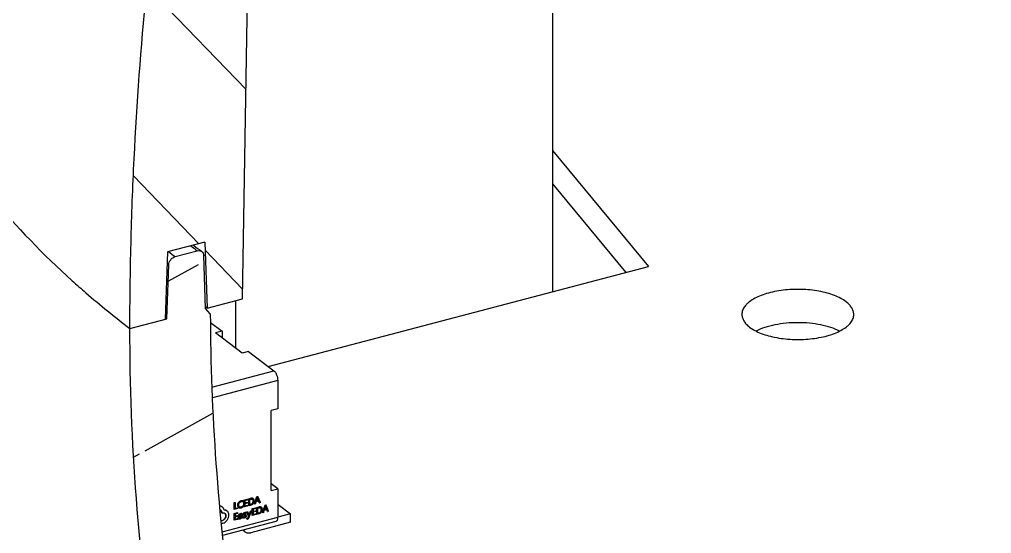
# Model space of a CAD drawing. Header units: millimetres. Extents: x 3 to 384, y 29 to 155.
# Drawn here: x 283.39 to 309.46, y 73.38 to 87.16 of the extents above; entities that cross this region are included whole.
import ezdxf

# ---------------------------------------------------------------- set-up
doc = ezdxf.new("R2010")
doc.units = ezdxf.units.MM

msp = doc.modelspace()

# ---------------------------------------------------------------- hatches: boundary and pattern name
at = {"linetype": 'Continuous'}
h = msp.add_hatch(dxfattribs=at)
h.set_pattern_fill('ANSI31', color=2, scale=25.4, angle=269, style=0, pattern_type=2)
h.set_pattern_definition([(314, (327.31, 89.656), (2.72129, 2.62792), [])])
edge = h.paths.add_edge_path()
edge.add_spline(control_points=[(286.351, 78.875), (286.356, 98.092), (295.65, 125.294), (309.213, 140.921), (314.196, 144.898)], knot_values=[0, 0, 0, 0, 0.649834, 1, 1, 1, 1], degree=3, periodic=0)
edge.add_line((314.196, 144.898), (314.195, 142.36))
edge.add_arc((344.217, 106.93), 46.438, 130.2763, 131.7229)
edge.add_line((313.311, 141.59), (313.31, 140.042))
edge.add_line((313.31, 140.042), (312.017, 139.702))
edge.add_line((312.017, 140.394), (312.017, 139.702))
edge.add_spline(control_points=[(312.017, 140.394), (308.489, 137.013), (300.991, 127.655), (293.184, 110.552), (290.273, 97.826), (289.605, 93.523)], knot_values=[0, 0, 0, 0, 0.358744, 0.790314, 1, 1, 1, 1], degree=3, periodic=0)
edge.add_line((289.369, 79.67), (289.605, 93.523))
edge.add_line((288.421, 79.42), (289.369, 79.67))
edge.add_line((288.361, 81.192), (288.421, 79.42))
edge.add_line((288.361, 81.192), (287.36, 80.928))
edge.add_line((287.36, 80.928), (287.3, 79.125))
edge.add_line((286.351, 78.875), (287.3, 79.125))
edge = h.paths.add_edge_path()
edge.add_arc((340.919, 111.568), 42.718, 124.5927, 126.1027)
edge.add_line((316.667, 146.734), (316.666, 144.304))
edge.add_arc((340.953, 110.962), 41.25, 126.0696, 127.6638)
edge.add_line((315.748, 146.083), (315.748, 143.616))
edge = h.paths.add_edge_path()
edge.add_arc((338.713, 114.924), 38.701, 120.3859, 121.9749)
edge.add_line((319.137, 148.309), (319.136, 145.963))
edge.add_arc((338.398, 114.647), 36.765, 121.5941, 123.2898)
edge.add_line((318.219, 147.753), (318.218, 145.379))
edge = h.paths.add_edge_path()
edge.add_arc((337.006, 117.996), 35.186, 115.9533, 117.6283)
edge.add_line((321.607, 149.634), (321.607, 147.346))
edge.add_arc((336.508, 117.895), 33.007, 116.838, 118.6389)
edge.add_line((320.689, 149.17), (320.689, 146.863))
edge = h.paths.add_edge_path()
edge.add_arc((335.748, 120.75), 32.158, 111.2787, 113.0452)
edge.add_line((324.078, 150.715), (324.077, 148.464))
edge.add_arc((335.187, 120.683), 29.92, 111.797, 113.7037)
edge.add_line((323.16, 150.341), (323.159, 148.079))
edge = h.paths.add_edge_path()
edge.add_arc((334.883, 123.151), 29.605, 106.3516, 108.2127)
edge.add_line((326.548, 151.558), (326.548, 149.323))
edge.add_arc((334.336, 122.991), 27.46, 106.4772, 108.4859)
edge.add_line((325.63, 151.273), (325.629, 149.034))
edge = h.paths.add_edge_path()
edge.add_arc((334.365, 125.103), 27.585, 101.1751, 103.1259)
edge.add_line((329.018, 152.165), (329.018, 149.926))
edge.add_arc((333.822, 124.941), 25.443, 100.8844, 102.9978)
edge.add_line((328.1, 151.967), (328.1, 149.732))
edge = h.paths.add_edge_path()
edge.add_arc((334.114, 126.581), 26.085, 95.7765, 97.8075)
edge.add_line((331.489, 152.534), (331.488, 150.272))
edge.add_arc((333.57, 126.496), 23.866, 95.0033, 97.2202)
edge.add_line((330.57, 152.424), (330.57, 150.173))
edge = h.paths.add_edge_path()
edge.add_arc((334.037, 127.625), 25.038, 90.179, 92.2805)
edge.add_line((333.959, 152.663), (333.958, 150.356))
edge.add_arc((333.511, 127.483), 22.878, 88.8805, 91.18)
edge.add_line((333.041, 152.643), (333.04, 150.356))
edge = h.paths.add_edge_path()
edge.add_arc((334.05, 128.212), 24.451, 84.4165, 86.5746)
edge.add_line((336.429, 152.547), (336.428, 150.172))
edge.add_arc((333.527, 127.875), 22.485, 82.5867, 84.9401)
edge.add_line((335.511, 152.619), (335.51, 150.272))
edge = h.paths.add_edge_path()
edge.add_arc((334.06, 128.321), 24.341, 78.5336, 80.7307)
edge.add_line((338.899, 152.176), (338.898, 149.709))
edge.add_arc((333.484, 127.651), 22.713, 76.2097, 78.5829)
edge.add_line((337.981, 152.344), (337.98, 149.915))
edge = h.paths.add_edge_path()
edge.add_spline(control_points=[(340.451, 151.808), (345.433, 150.455), (358.99, 141.966), (368.273, 119.653), (368.268, 100.437)], knot_values=[0, 0, 0, 0, 0.350166, 1, 1, 1, 1], degree=3, periodic=0)
edge.add_line((367.32, 100.187), (368.268, 100.437))
edge.add_line((367.26, 101.959), (367.32, 100.187))
edge.add_line((367.26, 101.959), (366.26, 101.696))
edge.add_line((366.26, 101.696), (366.199, 99.892))
edge.add_line((365.25, 99.643), (366.199, 99.892))
edge.add_line((365.25, 99.643), (365.021, 113.374))
edge.add_spline(control_points=[(365.021, 113.374), (364.355, 117.325), (361.449, 128.521), (353.65, 141.516), (346.155, 146.927), (342.628, 148.451)], knot_values=[0, 0, 0, 0, 0.209686, 0.641256, 1, 1, 1, 1], degree=3, periodic=0)
edge.add_line((342.628, 148.451), (342.628, 147.759))
edge.add_line((342.628, 147.759), (341.334, 147.419))
edge.add_line((341.335, 148.967), (341.334, 147.419))
edge.add_arc((333.247, 126.828), 23.57, 69.9304, 72.204)
edge.add_line((340.451, 151.808), (340.45, 149.27))
h = msp.add_hatch(dxfattribs=at)
h.set_pattern_fill('ANSI31', color=2, scale=25.4, angle=344, style=0, pattern_type=2)
h.set_pattern_definition([(29, (327.31, 89.6562), (-1.78415, 3.2187), [])])
edge = h.paths.add_edge_path()
edge.add_spline(control_points=[(295.765, 48.087), (293.728, 50.675), (292.068, 53.563), (290.743, 56.607)], knot_values=[0, 0, 0, 0, 1, 1, 1, 1], degree=3, periodic=0)
edge.add_ellipse((291.142, 56.88), major_axis=(0.304, 0.397), ratio=0.770654, start_angle=495.7317, end_angle=516.7885, ccw=False)
edge.add_line((290.711, 56.759), (290.582, 64.465))
edge.add_line((290.582, 64.465), (291.876, 64.805))
edge.add_line((291.945, 60.685), (291.876, 64.805))
edge.add_line((291.945, 60.685), (297.125, 62.049))
edge.add_ellipse((297.125, 60.261), major_axis=(1.214, 1.589), ratio=0.770654, start_angle=314.7317, end_angle=404.7317, ccw=False)
edge.add_line((298.847, 48.604), (298.849, 60.715))
edge.add_ellipse((304.339, 56.351), major_axis=(5.767, 7.55), ratio=0.770654, start_angle=-177.355, end_angle=-135.2683)
edge.add_line((304.337, 47.86), (308.547, 48.968))
edge.add_line((308.547, 48.968), (308.548, 54.51))
edge.add_line((308.548, 54.51), (309.842, 54.85))
edge.add_line((309.841, 50.649), (309.842, 54.85))
edge.add_line((309.841, 50.649), (309.877, 50.659))
edge.add_line((309.877, 49.318), (309.877, 50.659))
edge.add_line((309.877, 49.318), (317.843, 51.415))
edge.add_line((317.843, 51.415), (317.843, 52.756))
edge.add_line((317.843, 52.756), (323.319, 54.197))
edge.add_line((323.319, 52.856), (323.319, 54.197))
edge.add_line((323.319, 52.856), (331.284, 54.953))
edge.add_line((331.284, 54.953), (331.285, 56.294))
edge.add_line((331.285, 56.294), (336.761, 57.735))
edge.add_line((336.761, 56.394), (336.761, 57.735))
edge.add_line((336.761, 56.394), (350.267, 59.949))
edge.add_ellipse((350.268, 68.44), major_axis=(5.767, 7.55), ratio=0.770654, start_angle=224.7317, end_angle=266.8183, ccw=False)
edge.add_line((355.758, 63.584), (355.76, 75.695))
edge.add_ellipse((357.485, 76.149), major_axis=(1.214, 1.589), ratio=0.770654, start_angle=44.7317, end_angle=134.7317)
edge.add_line((357.485, 77.937), (362.923, 79.368))
edge.add_spline(control_points=[(362.923, 79.368), (363.053, 79.796), (363.982, 82.949), (364.676, 86.06), (365.119, 88.66)], knot_values=[0, 0, 0, 0, 0.135519, 1, 1, 1, 1], degree=3, periodic=0)
edge.add_line((360.074, 87.332), (365.119, 88.66))
edge.add_line((360.074, 87.332), (360.074, 88.226))
edge.add_line((360.074, 88.226), (365.248, 89.588))
edge.add_line((365.248, 89.588), (365.248, 90.034))
edge.add_line((365.344, 90.06), (365.248, 90.034))
edge.add_arc((293.915, 100.828), 72.235, 351.42681, 353.46457)
edge.add_line((367.854, 93.178), (365.681, 92.606))
edge.add_spline(control_points=[(367.854, 93.178), (366.884, 84.395), (364.139, 74.205), (358.839, 64.689)], knot_values=[0, 0, 0, 0, 1, 1, 1, 1], degree=3, periodic=0)
edge.add_ellipse((350.268, 68.44), major_axis=(7.284, 9.536), ratio=0.770654, start_angle=224.7317, end_angle=280.6676, ccw=False)
edge.add_line((349.721, 57.571), (350.266, 57.715))
edge.add_line((349.721, 58.286), (349.721, 57.571))
edge.add_line((349.721, 58.286), (345.409, 57.152))
edge.add_line((345.409, 57.152), (345.409, 56.437))
edge.add_line((309.193, 46.904), (345.409, 56.437))
edge.add_line((309.193, 47.619), (309.193, 46.904))
edge.add_line((309.193, 47.619), (304.882, 46.484))
edge.add_line((304.882, 46.484), (304.882, 45.769))
edge.add_line((304.336, 45.626), (304.882, 45.769))
edge.add_ellipse((304.339, 56.351), major_axis=(7.284, 9.536), ratio=0.770654, start_angle=168.7958, end_angle=224.7317)
edge = h.paths.add_edge_path()
edge.add_arc((347.248, 78.899), 60.897, 180.02189, 188.77296)
edge.add_line((286.351, 78.875), (287.343, 79.136))
edge.add_line((287.343, 79.136), (287.392, 80.585))
edge.add_ellipse((287.564, 80.624), major_axis=(0.121, 0.159), ratio=0.770654, start_angle=404.7317, end_angle=492.7317, ccw=False)
edge.add_line((287.564, 80.803), (288.157, 80.959))
edge.add_ellipse((288.157, 80.781), major_axis=(0.121, 0.159), ratio=0.770654, start_angle=316.7317, end_angle=404.7317, ccw=False)
edge.add_line((288.378, 79.409), (288.33, 80.832))
edge.add_line((288.507, 79.27), (288.378, 79.409))
edge.add_arc((347.248, 79.484), 58.741, 180.20861, 188.19581)
edge.add_line((290.897, 71.581), (289.107, 71.11))
edge.add_line((290.897, 71.581), (291.786, 70.219))
edge.add_line((291.824, 67.92), (291.786, 70.219))
edge.add_line((290.531, 67.579), (291.824, 67.92))
edge.add_line((290.531, 67.579), (290.503, 69.259))
edge.add_ellipse((289.64, 69.016), major_axis=(0.607, 0.795), ratio=0.770654, start_angle=-44.2683, end_angle=44.7317)
edge.add_line((289.641, 69.91), (287.49, 69.344))
edge.add_ellipse((287.49, 69.791), major_axis=(0.304, 0.397), ratio=0.770654, start_angle=143.4955, end_angle=224.7317)
edge = h.paths.add_edge_path()
edge.add_line((367.277, 100.176), (368.268, 100.437))
edge.add_arc((303.395, 100.539), 64.874, 355.11346, 359.91019)
edge.add_line((368.033, 95.013), (365.867, 94.443))
edge.add_arc((300.303, 100.201), 65.816, 354.98034, 357.16457)
edge.add_line((366.039, 96.946), (365.25, 96.738))
edge.add_line((365.25, 96.738), (365.25, 97.185))
edge.add_line((360.076, 95.823), (365.25, 97.185))
edge.add_line((360.076, 95.823), (360.076, 96.717))
edge.add_line((360.076, 96.717), (366.091, 98.3))
edge.add_arc((307.832, 99.897), 58.281, 358.42933, 359.80304)
edge.add_line((366.112, 99.697), (366.242, 99.904))
edge.add_line((366.242, 99.904), (366.291, 101.353))
edge.add_ellipse((366.463, 101.392), major_axis=(0.121, 0.159), ratio=0.770654, start_angle=44.7317, end_angle=132.7317)
edge.add_line((366.463, 101.571), (367.056, 101.727))
edge.add_ellipse((367.056, 101.548), major_axis=(0.121, 0.159), ratio=0.770654, start_angle=-43.2683, end_angle=44.7317)
edge.add_line((367.277, 100.176), (367.229, 101.6))
h = msp.add_hatch(dxfattribs=at)
h.set_pattern_fill('ANSI31', color=2, scale=25.4, angle=374, style=0, pattern_type=2)
h.set_pattern_definition([(59, (327.3098, 89.6562), (-1.78077, 1.06999), [])])
edge = h.paths.add_edge_path()
edge.add_ellipse((296.066, 66.284), major_axis=(0.0182, 0.0238), ratio=0.770654, start_angle=-45.2683, end_angle=44.7317)
edge.add_line((296.092, 66.29), (296.092, 66.076))
edge.add_ellipse((296.066, 66.069), major_axis=(0.0182, 0.0238), ratio=0.770654, start_angle=224.7317, end_angle=314.7317, ccw=False)
edge.add_line((296.066, 66.042), (292.76, 65.172))
edge.add_line((292.76, 65.171), (292.74, 65.166))
edge.add_line((292.74, 65.167), (292.681, 65.151))
edge.add_line((292.681, 65.15), (292.661, 65.145))
edge.add_line((292.661, 65.146), (292.605, 65.131))
edge.add_line((292.605, 65.13), (292.585, 65.125))
edge.add_line((292.585, 65.126), (292.482, 65.099))
edge.add_line((292.482, 65.098), (292.462, 65.093))
edge.add_line((292.462, 65.094), (291.461, 64.83))
edge.add_ellipse((291.461, 64.857), major_axis=(0.0182, 0.0238), ratio=0.770654, start_angle=494.7317, end_angle=584.7317, ccw=False)
edge.add_line((291.435, 64.85), (291.435, 65.065))
edge.add_ellipse((291.461, 65.072), major_axis=(0.0182, 0.0238), ratio=0.770654, start_angle=404.7317, end_angle=494.7317, ccw=False)
edge.add_line((294.41, 65.875), (291.461, 65.098))
edge.add_ellipse((294.41, 65.919), major_axis=(0.0304, 0.0397), ratio=0.770654, start_angle=134.7317, end_angle=224.7317)
edge.add_line((294.367, 66.757), (294.367, 65.908))
edge.add_line((294.367, 66.757), (291.91, 66.11))
edge.add_ellipse((291.91, 66.334), major_axis=(0.152, 0.199), ratio=0.770654, start_angle=494.7317, end_angle=584.7317, ccw=False)
edge.add_line((291.694, 66.277), (291.694, 66.366))
edge.add_ellipse((291.91, 66.423), major_axis=(0.152, 0.199), ratio=0.770654, start_angle=44.7317, end_angle=134.7317)
edge.add_line((294.367, 67.293), (291.91, 66.646))
edge.add_line((294.368, 68.142), (294.367, 67.293))
edge.add_ellipse((294.411, 68.154), major_axis=(0.0304, 0.0397), ratio=0.770654, start_angle=404.7317, end_angle=494.7317, ccw=False)
edge.add_line((294.411, 68.198), (291.462, 67.422))
edge.add_ellipse((291.462, 67.449), major_axis=(0.0182, 0.0238), ratio=0.770654, start_angle=134.7317, end_angle=224.7317)
edge.add_line((291.436, 67.442), (291.436, 67.657))
edge.add_ellipse((291.462, 67.663), major_axis=(0.0182, 0.0238), ratio=0.770654, start_angle=44.7317, end_angle=134.7317)
edge.add_line((296.239, 68.948), (291.462, 67.69))
edge.add_ellipse((296.239, 68.921), major_axis=(0.0182, 0.0238), ratio=0.770654, start_angle=314.7317, end_angle=404.7317, ccw=False)
edge.add_line((296.265, 68.928), (296.265, 68.713))
edge.add_ellipse((296.239, 68.706), major_axis=(0.0182, 0.0238), ratio=0.770654, start_angle=-135.2683, end_angle=-45.2683)
edge.add_line((296.273, 68.689), (296.239, 68.68))
edge.add_line((296.273, 68.689), (296.273, 68.796))
edge.add_line((296.739, 68.918), (296.273, 68.796))
edge.add_ellipse((296.739, 68.874), major_axis=(0.0304, 0.0397), ratio=0.770654, start_angle=-45.2683, end_angle=44.7317)
edge.add_line((296.782, 68.885), (296.782, 67.124))
edge.add_line((296.782, 67.124), (296.264, 66.988))
edge.add_line((296.264, 66.988), (296.264, 66.363))
edge.add_line((296.264, 66.363), (296.066, 66.31))
edge = h.paths.add_edge_path()
edge.add_line((291.953, 67.838), (360.074, 85.768))
edge.add_line((291.953, 68.731), (291.953, 67.838))
edge.add_line((291.953, 68.731), (360.074, 86.662))
edge.add_line((360.074, 86.662), (360.074, 85.768))
h = msp.add_hatch(dxfattribs=at)
h.set_pattern_fill('ANSI31', color=2, scale=25.4, angle=359, style=0, pattern_type=2)
h.set_pattern_definition([(44, (327.3098, 89.6562), (-1.68368, 1.7435), [])])
edge = h.paths.add_edge_path()
edge.add_line((355.762, 83.516), (355.758, 66.981))
edge.add_line((355.758, 66.981), (298.847, 52.001))
edge.add_line((298.851, 68.536), (298.847, 52.001))
edge.add_line((355.762, 83.516), (298.851, 68.536))

# ---------------------------------------------------------------- linework, layer by layer
at = {"color": 7, "linetype": 'Continuous'}
for p, q in [((297.686, 95.399), (297.683, 79.862)), ((289.369, 79.67), (289.605, 93.523)), ((288.361, 81.192), (287.36, 80.928)), ((288.361, 81.192), (288.421, 79.42)), ((287.36, 80.928), (287.3, 79.125)), ((287.564, 80.803), (288.157, 80.959)), ((288.378, 79.409), (288.33, 80.832)), ((287.343, 79.136), (287.392, 80.585)), ((287.348, 80.619), (287.392, 80.585)), ((287.35, 80.62), (287.392, 80.585)), ((288.421, 79.42), (289.369, 79.67)), ((289.183, 79.621), (289.183, 78.349)), ((288.421, 79.42), (288.376, 79.454)), ((288.421, 79.42), (288.376, 79.454)), ((288.507, 79.27), (288.378, 79.409)), ((286.351, 78.875), (287.343, 79.136)), ((287.299, 79.17), (287.343, 79.136)), ((287.301, 79.171), (287.343, 79.136)), ((288.512, 79.038), (288.821, 78.802)), ((288.821, 78.802), (288.649, 78.757)), ((289.358, 78.215), (288.649, 78.757)), ((288.821, 78.802), (288.821, 78.625)), ((289.53, 78.261), (289.358, 78.215)), ((289.53, 78.261), (290.214, 77.739)), ((288.55, 77.301), (290.214, 77.739)), ((290.315, 77.482), (288.562, 77.021)), ((290.315, 77.482), (290.315, 76.723)), ((290.315, 76.723), (290.142, 76.677)), ((290.142, 74.532), (290.142, 76.677)), ((290.314, 74.578), (290.142, 74.709)), ((290.142, 74.532), (290.314, 74.578)), ((290.314, 74.578), (290.314, 73.818)), ((289.537, 74.31), (289.587, 74.324)), ((289.537, 74.31), (289.542, 74.307)), ((289.537, 74.129), (289.537, 74.31)), ((289.542, 74.307), (289.592, 74.32)), ((289.587, 74.324), (289.592, 74.32)), ((289.656, 74.314), (289.658, 74.313)), ((289.662, 74.311), (289.658, 74.313)), ((289.689, 74.169), (289.756, 74.368)), ((289.761, 74.364), (289.694, 74.165)), ((289.743, 74.248), (289.77, 74.331)), ((289.756, 74.368), (289.78, 74.375)), ((289.756, 74.368), (289.761, 74.364)), ((289.761, 74.364), (289.785, 74.371)), ((289.77, 74.331), (289.773, 74.345)), ((289.771, 74.336), (289.776, 74.332)), ((289.797, 74.268), (289.771, 74.336)), ((289.773, 74.345), (289.776, 74.332)), ((289.776, 74.332), (289.802, 74.264)), ((289.78, 74.375), (289.785, 74.371)), ((289.852, 74.207), (289.785, 74.371)), ((288.822, 74.091), (288.814, 74.097)), ((289.143, 74.207), (289.166, 74.213)), ((289.143, 74.207), (289.148, 74.203)), ((289.143, 74.025), (289.143, 74.207)), ((289.148, 74.203), (289.171, 74.209)), ((289.148, 74.021), (289.148, 74.203)), ((289.166, 74.213), (289.171, 74.209)), ((289.171, 74.209), (289.171, 74.048)), ((289.171, 74.053), (289.236, 74.07)), ((289.171, 74.048), (289.241, 74.066)), ((289.236, 74.07), (289.241, 74.066)), ((289.241, 74.066), (289.241, 74.046)), ((289.243, 74.139), (289.248, 74.135)), ((289.268, 74.216), (289.273, 74.212)), ((289.27, 74.075), (289.272, 74.074)), ((289.29, 74.094), (289.289, 74.095)), ((289.296, 74.092), (289.329, 74.092)), ((289.329, 74.092), (289.334, 74.088)), ((289.333, 74.26), (289.374, 74.263)), ((289.333, 74.26), (289.338, 74.256)), ((289.379, 74.259), (289.338, 74.256)), ((289.379, 74.259), (289.374, 74.263)), ((289.379, 74.112), (289.374, 74.116)), ((289.379, 74.259), (289.379, 74.235)), ((289.379, 74.112), (289.379, 74.09)), ((289.409, 74.277), (289.5, 74.301)), ((289.409, 74.277), (289.414, 74.273)), ((289.409, 74.095), (289.409, 74.277)), ((289.409, 74.095), (289.414, 74.091)), ((289.414, 74.273), (289.505, 74.297)), ((289.414, 74.091), (289.414, 74.273)), ((289.509, 74.116), (289.414, 74.091)), ((289.505, 74.276), (289.437, 74.258)), ((289.437, 74.258), (289.437, 74.2)), ((289.437, 74.205), (289.495, 74.22)), ((289.437, 74.2), (289.5, 74.216)), ((289.5, 74.196), (289.437, 74.179)), ((289.437, 74.179), (289.437, 74.118)), ((289.437, 74.123), (289.504, 74.141)), ((289.437, 74.118), (289.509, 74.137)), ((289.495, 74.22), (289.5, 74.216)), ((289.5, 74.301), (289.505, 74.297)), ((289.5, 74.216), (289.5, 74.196)), ((289.504, 74.141), (289.509, 74.137)), ((289.505, 74.297), (289.505, 74.276)), ((289.509, 74.137), (289.509, 74.116)), ((289.537, 74.129), (289.542, 74.125)), ((289.542, 74.125), (289.542, 74.307)), ((289.59, 74.138), (289.542, 74.125)), ((289.564, 74.292), (289.591, 74.299)), ((289.564, 74.152), (289.564, 74.292)), ((289.585, 74.162), (289.564, 74.157)), ((289.59, 74.158), (289.564, 74.152)), ((289.585, 74.162), (289.59, 74.158)), ((289.629, 74.046), (289.719, 74.07)), ((289.634, 74.043), (289.724, 74.066)), ((289.637, 74.195), (289.642, 74.191)), ((289.641, 74.295), (289.644, 74.293)), ((289.656, 74.253), (289.661, 74.249)), ((289.689, 74.169), (289.694, 74.165)), ((289.719, 74.172), (289.694, 74.165)), ((289.719, 74.172), (289.736, 74.226)), ((289.719, 74.07), (289.724, 74.066)), ((289.724, 74.066), (289.724, 74.045)), ((289.809, 74.245), (289.736, 74.226)), ((289.802, 74.264), (289.743, 74.248)), ((289.797, 74.268), (289.745, 74.254)), ((289.756, 74.08), (289.806, 74.093)), ((289.756, 74.08), (289.761, 74.076)), ((289.756, 73.898), (289.756, 74.08)), ((289.761, 74.076), (289.811, 74.089)), ((289.761, 73.894), (289.761, 74.076)), ((289.784, 74.061), (289.81, 74.068)), ((289.784, 73.921), (289.784, 74.061)), ((289.797, 74.268), (289.802, 74.264)), ((289.822, 74.204), (289.806, 74.244)), ((289.806, 74.093), (289.811, 74.089)), ((289.809, 74.245), (289.827, 74.2)), ((289.822, 74.204), (289.827, 74.2)), ((289.852, 74.207), (289.827, 74.2)), ((289.861, 74.064), (289.864, 74.062)), ((289.876, 74.084), (289.878, 74.083)), ((289.881, 74.08), (289.878, 74.083)), ((289.909, 73.938), (289.976, 74.138)), ((289.981, 74.134), (289.914, 73.934)), ((289.963, 74.018), (289.989, 74.1)), ((289.976, 74.138), (290, 74.144)), ((289.976, 74.138), (289.981, 74.134)), ((289.981, 74.134), (290.005, 74.14)), ((289.989, 74.1), (289.992, 74.114)), ((289.99, 74.106), (289.995, 74.102)), ((290.017, 74.037), (289.99, 74.106)), ((289.992, 74.115), (289.995, 74.102)), ((289.995, 74.102), (290.022, 74.033)), ((290, 74.144), (290.005, 74.14)), ((290.072, 73.976), (290.005, 74.14)), ((290.33, 74.158), (290.314, 74.154)), ((290.33, 74.158), (290.659, 73.906)), ((288.815, 73.93), (288.82, 73.926)), ((288.83, 73.929), (288.82, 73.926)), ((288.824, 73.426), (290.314, 73.818)), ((288.922, 73.858), (288.927, 73.854)), ((289.143, 74.025), (289.148, 74.021)), ((289.143, 73.919), (289.233, 73.942)), ((289.143, 73.919), (289.148, 73.915)), ((289.143, 73.737), (289.143, 73.919)), ((289.241, 74.046), (289.148, 74.021)), ((289.148, 73.915), (289.238, 73.938)), ((289.148, 73.733), (289.148, 73.915)), ((289.238, 73.918), (289.171, 73.9)), ((289.171, 73.9), (289.171, 73.842)), ((289.171, 73.847), (289.228, 73.862)), ((289.171, 73.842), (289.234, 73.858)), ((289.234, 73.837), (289.171, 73.821)), ((289.171, 73.821), (289.171, 73.76)), ((289.228, 73.862), (289.234, 73.858)), ((289.233, 73.942), (289.238, 73.938)), ((289.234, 73.858), (289.234, 73.837)), ((289.238, 73.938), (289.238, 73.918)), ((289.258, 73.802), (289.263, 73.798)), ((289.263, 73.783), (289.258, 73.802)), ((289.271, 73.891), (289.276, 73.887)), ((289.271, 73.869), (289.271, 73.891)), ((289.276, 73.865), (289.271, 73.869)), ((289.276, 73.865), (289.276, 73.887)), ((289.286, 73.806), (289.292, 73.824)), ((289.291, 73.793), (289.286, 73.806)), ((289.289, 73.795), (289.3, 73.794)), ((289.292, 73.792), (289.291, 73.793)), ((289.291, 73.793), (289.292, 73.792)), ((289.292, 73.824), (289.313, 73.837)), ((289.309, 73.791), (289.292, 73.792)), ((289.3, 73.855), (289.337, 73.87)), ((289.305, 73.851), (289.3, 73.855)), ((289.3, 73.794), (289.304, 73.795)), ((289.304, 73.795), (289.309, 73.791)), ((289.342, 73.866), (289.305, 73.851)), ((289.313, 73.837), (289.342, 73.849)), ((289.314, 73.915), (289.319, 73.911)), ((289.317, 73.892), (289.335, 73.89)), ((289.328, 73.812), (289.333, 73.808)), ((289.329, 73.813), (289.336, 73.83)), ((289.337, 73.87), (289.332, 73.891)), ((289.342, 73.837), (289.333, 73.808)), ((289.336, 73.83), (289.337, 73.841)), ((289.337, 73.87), (289.342, 73.866)), ((289.337, 73.847), (289.337, 73.841)), ((289.342, 73.837), (289.337, 73.841)), ((289.337, 73.796), (289.342, 73.805)), ((289.337, 73.788), (289.337, 73.796)), ((289.337, 73.788), (289.342, 73.784)), ((289.342, 73.849), (289.342, 73.837)), ((289.342, 73.784), (289.342, 73.804)), ((289.364, 73.79), (289.342, 73.784)), ((289.364, 73.873), (289.364, 73.79)), ((289.389, 73.896), (289.394, 73.892)), ((289.391, 73.885), (289.389, 73.896)), ((289.389, 73.83), (289.394, 73.826)), ((289.389, 73.806), (289.389, 73.83)), ((289.394, 73.802), (289.389, 73.806)), ((289.393, 73.88), (289.391, 73.885)), ((289.394, 73.892), (289.398, 73.876)), ((289.394, 73.802), (289.394, 73.826)), ((289.394, 73.802), (289.428, 73.803)), ((289.395, 73.877), (289.397, 73.876)), ((289.4, 73.874), (289.402, 73.872)), ((289.402, 73.872), (289.427, 73.863)), ((289.403, 73.928), (289.408, 73.924)), ((289.417, 73.9), (289.423, 73.915)), ((289.421, 73.89), (289.417, 73.9)), ((289.421, 73.89), (289.421, 73.89)), ((289.421, 73.89), (289.421, 73.89)), ((289.443, 73.884), (289.421, 73.89)), ((289.423, 73.915), (289.441, 73.924)), ((289.424, 73.891), (289.429, 73.889)), ((289.425, 73.826), (289.43, 73.823)), ((289.427, 73.863), (289.45, 73.858)), ((289.429, 73.889), (289.438, 73.888)), ((289.438, 73.947), (289.467, 73.949)), ((289.438, 73.947), (289.443, 73.943)), ((289.438, 73.888), (289.443, 73.884)), ((289.438, 73.888), (289.465, 73.88)), ((289.472, 73.945), (289.443, 73.943)), ((289.47, 73.876), (289.443, 73.884)), ((289.451, 73.851), (289.449, 73.859)), ((289.45, 73.858), (289.451, 73.857)), ((289.451, 73.857), (289.456, 73.847)), ((289.451, 73.851), (289.456, 73.847)), ((289.472, 73.945), (289.467, 73.949)), ((289.471, 73.875), (289.47, 73.876)), ((289.478, 73.855), (289.471, 73.875)), ((289.472, 73.945), (289.472, 73.923)), ((289.485, 73.957), (289.509, 73.963)), ((289.485, 73.957), (289.49, 73.953)), ((289.534, 73.84), (289.485, 73.957)), ((289.489, 73.789), (289.502, 73.79)), ((289.489, 73.789), (289.494, 73.785)), ((289.489, 73.769), (289.489, 73.789)), ((289.49, 73.953), (289.515, 73.959)), ((289.49, 73.953), (289.539, 73.836)), ((289.502, 73.79), (289.507, 73.786)), ((289.509, 73.963), (289.515, 73.959)), ((289.547, 73.87), (289.515, 73.959)), ((289.524, 73.814), (289.534, 73.84)), ((289.529, 73.81), (289.524, 73.814)), ((289.539, 73.836), (289.529, 73.81)), ((289.534, 73.84), (289.539, 73.836)), ((289.55, 73.859), (289.547, 73.87)), ((289.548, 73.875), (289.582, 73.982)), ((289.553, 73.872), (289.548, 73.875)), ((289.553, 73.872), (289.55, 73.859)), ((289.553, 73.82), (289.61, 73.984)), ((289.587, 73.978), (289.553, 73.872)), ((289.582, 73.982), (289.605, 73.988)), ((289.582, 73.982), (289.587, 73.978)), ((289.587, 73.978), (289.61, 73.984)), ((289.605, 73.988), (289.61, 73.984)), ((289.629, 74.046), (289.634, 74.043)), ((289.629, 73.865), (289.629, 74.046)), ((289.629, 73.865), (289.634, 73.861)), ((289.634, 73.861), (289.634, 74.043)), ((289.728, 73.886), (289.634, 73.861)), ((289.724, 74.045), (289.656, 74.028)), ((289.656, 74.028), (289.656, 73.969)), ((289.656, 73.975), (289.714, 73.99)), ((289.656, 73.969), (289.719, 73.986)), ((289.719, 73.965), (289.656, 73.949)), ((289.656, 73.949), (289.656, 73.887)), ((289.656, 73.893), (289.723, 73.91)), ((289.656, 73.887), (289.728, 73.906)), ((289.714, 73.99), (289.719, 73.986)), ((289.719, 73.986), (289.719, 73.965)), ((289.723, 73.91), (289.728, 73.906)), ((289.728, 73.906), (289.728, 73.886)), ((289.756, 73.898), (289.761, 73.894)), ((289.809, 73.907), (289.761, 73.894)), ((289.804, 73.932), (289.784, 73.926)), ((289.809, 73.928), (289.784, 73.921)), ((289.804, 73.932), (289.809, 73.928)), ((289.856, 73.964), (289.861, 73.96)), ((289.875, 74.022), (289.88, 74.018)), ((289.909, 73.938), (289.914, 73.934)), ((289.939, 73.941), (289.914, 73.934)), ((289.939, 73.941), (289.956, 73.995)), ((290.029, 74.014), (289.956, 73.995)), ((290.022, 74.033), (289.963, 74.018)), ((290.017, 74.037), (289.965, 74.023)), ((290.017, 74.037), (290.022, 74.033)), ((290.041, 73.973), (290.026, 74.013)), ((290.029, 74.014), (290.047, 73.969)), ((290.041, 73.973), (290.047, 73.969)), ((290.072, 73.976), (290.047, 73.969)), ((290.659, 73.906), (290.315, 73.816)), ((290.659, 73.683), (290.659, 73.906)), ((288.797, 73.724), (288.832, 73.733)), ((288.797, 73.719), (288.837, 73.729)), ((288.845, 73.652), (288.804, 73.642)), ((288.832, 73.733), (288.837, 73.729)), ((290.264, 73.702), (288.833, 73.325)), ((289.143, 73.737), (289.148, 73.733)), ((289.242, 73.758), (289.148, 73.733)), ((289.171, 73.765), (289.237, 73.782)), ((289.171, 73.76), (289.242, 73.778)), ((289.237, 73.782), (289.242, 73.778)), ((289.242, 73.778), (289.242, 73.758)), ((289.273, 73.774), (289.274, 73.773)), ((289.274, 73.773), (289.282, 73.77)), ((289.282, 73.77), (289.303, 73.771)), ((289.494, 73.765), (289.489, 73.769)), ((289.507, 73.786), (289.494, 73.785)), ((289.494, 73.765), (289.494, 73.785)), ((289.494, 73.765), (289.509, 73.767)), ((290.659, 73.683), (289.59, 73.401)), ((289.432, 73.427), (289.378, 73.469))]:
    msp.add_line(p, q, dxfattribs=at)
at = {"color": 6, "linetype": 'Continuous'}
for p, q in [((297.684, 83.645), (300.262, 80.54)), ((297.684, 82.751), (299.652, 80.38)), ((290.061, 77.855), (300.262, 80.54))]:
    msp.add_line(p, q, dxfattribs=at)
at = {"color": 7, "linetype": 'Continuous'}
for centre, radius, start, end in [((303.864, 101.523), 25.876, 232.1434, 232.6269), ((303.828, 101.297), 25.616, 231.9979, 232.6274), ((303.511, 101.681), 26.272, 232.1507, 232.6269), ((289.623, 74.26), 0.0638, 56.9885, 66.1891), ((288.705, 73.937), 0.194, 57.5585, 73.302), ((288.71, 73.933), 0.194, 57.5776, 74.7942), ((289.3, 74.121), 0.0545, 219.88, 230.0131), ((289.305, 74.117), 0.0545, 225.9257, 230.0237), ((289.843, 74.029), 0.0638, 56.9885, 66.1891), ((288.867, 73.872), 0.144, 84.1202, 84.9041), ((289.342, 73.752), 0.112, 112.1352, 115.0756), ((289.285, 73.843), 0.0532, 323.9339, 326.3709), ((289.411, 73.892), 0.021, 214.0052, 222.3362), ((289.408, 73.889), 0.0173, 229.3477, 232.6478), ((289.416, 73.888), 0.021, 214.2264, 222.3379), ((289.808, 73.804), 0.27, 164.6567, 165.1104), ((289.282, 73.795), 0.0222, 213.7276, 224.7158), ((289.282, 73.796), 0.0223, 224.7956, 232.6474)]:
    msp.add_arc(centre, radius, start, end, dxfattribs=at)
for points, knots in [([(286.351, 78.875), (286.351, 79.636), (286.371, 81.153), (286.483, 84.165), (286.757, 87.888), (287.289, 92.291), (288.012, 96.605), (288.912, 100.819), (289.977, 104.925), (290.996, 108.263), (291.882, 110.87), (292.576, 112.782), (293.303, 114.66), (294.059, 116.502), (294.844, 118.306), (295.656, 120.072), (296.493, 121.799), (297.353, 123.484), (298.236, 125.127), (299.139, 126.727), (300.061, 128.281), (301.001, 129.791), (301.957, 131.253), (302.93, 132.67), (303.917, 134.039), (304.918, 135.362), (305.934, 136.637), (306.625, 137.463), (306.973, 137.868)], [0, 0, 0, 0, 0.035819, 0.071412, 0.141913, 0.211497, 0.280132, 0.347768, 0.41434, 0.479766, 0.512023, 0.543957, 0.575556, 0.606806, 0.637691, 0.668197, 0.698309, 0.72801, 0.757285, 0.786116, 0.814489, 0.842388, 0.869811, 0.896765, 0.923256, 0.949287, 0.974867, 1, 1, 1, 1]), ([(279.81, 89.612), (279.812, 89.203), (279.87, 88.378), (280.201, 86.719), (281.039, 84.642), (282.644, 82.278), (284.029, 80.853), (284.801, 80.158)], [0, 0, 0, 0, 0.111607, 0.224725, 0.460456, 0.716775, 1, 1, 1, 1]), ([(288.157, 80.959), (288.178, 80.965), (288.222, 80.968), (288.263, 80.952), (288.279, 80.94)], [0, 0, 0, 0, 0.519992, 1, 1, 1, 1]), ([(288.279, 80.94), (288.294, 80.928), (288.32, 80.894), (288.329, 80.853), (288.33, 80.832)], [0, 0, 0, 0, 0.481141, 1, 1, 1, 1]), ([(287.392, 80.585), (287.393, 80.634), (287.433, 80.73), (287.517, 80.791), (287.564, 80.803)], [0, 0, 0, 0, 0.501656, 1, 1, 1, 1]), ([(284.801, 80.158), (284.923, 80.049), (285.426, 79.605), (285.948, 79.183), (286.351, 78.875)], [0, 0, 0, 0, 0.244504, 1, 1, 1, 1]), ([(288.507, 79.27), (288.511, 77.933), (288.616, 75.203), (288.908, 72.487), (289.107, 71.11)], [0, 0, 0, 0, 0.490122, 1, 1, 1, 1]), ([(287.064, 69.611), (286.822, 71.173), (286.47, 74.256), (286.351, 77.356), (286.351, 78.875)], [0, 0, 0, 0, 0.50993, 1, 1, 1, 1]), ([(290.214, 77.739), (290.221, 77.733), (290.235, 77.719), (290.254, 77.695), (290.271, 77.665), (290.291, 77.619), (290.309, 77.558), (290.315, 77.507), (290.315, 77.482)], [0, 0, 0, 0, 0.095774, 0.205983, 0.328484, 0.460262, 0.735807, 1, 1, 1, 1]), ([(289.587, 74.324), (289.593, 74.325), (289.605, 74.328), (289.623, 74.328), (289.639, 74.325), (289.649, 74.32), (289.653, 74.317)], [0, 0, 0, 0, 0.283265, 0.537292, 0.772017, 1, 1, 1, 1]), ([(289.649, 74.318), (289.641, 74.322), (289.621, 74.326), (289.602, 74.322), (289.592, 74.32)], [0, 0, 0, 0, 0.462636, 1, 1, 1, 1]), ([(289.685, 74.256), (289.685, 74.262), (289.684, 74.273), (289.68, 74.288), (289.672, 74.301), (289.665, 74.308), (289.662, 74.311)], [0, 0, 0, 0, 0.284996, 0.537881, 0.771045, 1, 1, 1, 1]), ([(288.881, 74.012), (288.875, 74.028), (288.859, 74.057), (288.835, 74.081), (288.822, 74.091)], [0, 0, 0, 0, 0.504842, 1, 1, 1, 1]), ([(289.243, 74.139), (289.243, 74.153), (289.247, 74.181), (289.26, 74.205), (289.268, 74.216)], [0, 0, 0, 0, 0.506142, 1, 1, 1, 1]), ([(289.258, 74.086), (289.253, 74.092), (289.245, 74.11), (289.243, 74.129), (289.243, 74.139)], [0, 0, 0, 0, 0.455165, 1, 1, 1, 1]), ([(289.273, 74.212), (289.265, 74.201), (289.252, 74.177), (289.248, 74.149), (289.248, 74.135)], [0, 0, 0, 0, 0.493858, 1, 1, 1, 1]), ([(289.248, 74.135), (289.248, 74.129), (289.249, 74.118), (289.252, 74.102), (289.258, 74.088), (289.264, 74.081), (289.267, 74.078)], [0, 0, 0, 0, 0.288902, 0.545621, 0.778811, 1, 1, 1, 1]), ([(289.268, 74.216), (289.276, 74.227), (289.295, 74.246), (289.32, 74.257), (289.333, 74.26)], [0, 0, 0, 0, 0.505164, 1, 1, 1, 1]), ([(289.272, 74.143), (289.272, 74.153), (289.274, 74.175), (289.284, 74.194), (289.29, 74.202)], [0, 0, 0, 0, 0.512629, 1, 1, 1, 1]), ([(289.289, 74.095), (289.286, 74.098), (289.281, 74.104), (289.275, 74.115), (289.272, 74.128), (289.272, 74.138), (289.272, 74.143)], [0, 0, 0, 0, 0.218414, 0.449373, 0.706558, 1, 1, 1, 1]), ([(289.272, 74.074), (289.276, 74.071), (289.284, 74.066), (289.298, 74.063), (289.314, 74.063), (289.325, 74.065), (289.331, 74.066)], [0, 0, 0, 0, 0.22629, 0.458838, 0.712811, 1, 1, 1, 1]), ([(289.338, 74.256), (289.325, 74.253), (289.3, 74.242), (289.281, 74.223), (289.273, 74.212)], [0, 0, 0, 0, 0.494836, 1, 1, 1, 1]), ([(289.29, 74.202), (289.296, 74.21), (289.31, 74.224), (289.328, 74.232), (289.338, 74.235)], [0, 0, 0, 0, 0.503711, 1, 1, 1, 1]), ([(289.334, 74.088), (289.326, 74.086), (289.314, 74.084), (289.299, 74.088), (289.293, 74.092), (289.29, 74.094)], [0, 0, 0, 0, 0.534844, 0.769302, 1, 1, 1, 1]), ([(289.329, 74.092), (289.337, 74.094), (289.353, 74.1), (289.368, 74.11), (289.374, 74.116)], [0, 0, 0, 0, 0.50546, 1, 1, 1, 1]), ([(289.331, 74.066), (289.34, 74.069), (289.357, 74.075), (289.372, 74.084), (289.379, 74.09)], [0, 0, 0, 0, 0.52463, 1, 1, 1, 1]), ([(289.379, 74.112), (289.373, 74.106), (289.359, 74.096), (289.342, 74.09), (289.334, 74.088)], [0, 0, 0, 0, 0.49454, 1, 1, 1, 1]), ([(289.338, 74.235), (289.345, 74.237), (289.359, 74.239), (289.373, 74.237), (289.379, 74.235)], [0, 0, 0, 0, 0.522104, 1, 1, 1, 1]), ([(289.585, 74.162), (289.595, 74.165), (289.615, 74.173), (289.631, 74.187), (289.637, 74.195)], [0, 0, 0, 0, 0.517641, 1, 1, 1, 1]), ([(289.642, 74.191), (289.636, 74.183), (289.62, 74.169), (289.6, 74.161), (289.59, 74.158)], [0, 0, 0, 0, 0.482359, 1, 1, 1, 1]), ([(289.59, 74.138), (289.603, 74.141), (289.629, 74.152), (289.649, 74.17), (289.658, 74.181)], [0, 0, 0, 0, 0.503782, 1, 1, 1, 1]), ([(289.591, 74.299), (289.596, 74.3), (289.605, 74.302), (289.619, 74.302), (289.631, 74.3), (289.638, 74.297), (289.641, 74.295)], [0, 0, 0, 0, 0.291399, 0.548785, 0.780961, 1, 1, 1, 1]), ([(289.637, 74.195), (289.643, 74.203), (289.653, 74.221), (289.656, 74.242), (289.656, 74.253)], [0, 0, 0, 0, 0.484147, 1, 1, 1, 1]), ([(289.656, 74.253), (289.656, 74.257), (289.655, 74.266), (289.653, 74.278), (289.648, 74.287), (289.644, 74.293), (289.641, 74.295)], [0, 0, 0, 0, 0.297586, 0.556948, 0.786896, 1, 1, 1, 1]), ([(289.661, 74.249), (289.661, 74.238), (289.658, 74.217), (289.648, 74.199), (289.642, 74.191)], [0, 0, 0, 0, 0.515853, 1, 1, 1, 1]), ([(289.644, 74.293), (289.647, 74.291), (289.652, 74.286), (289.657, 74.275), (289.66, 74.263), (289.661, 74.254), (289.661, 74.249)], [0, 0, 0, 0, 0.213676, 0.441992, 0.700495, 1, 1, 1, 1]), ([(289.658, 74.181), (289.666, 74.191), (289.68, 74.215), (289.685, 74.242), (289.685, 74.256)], [0, 0, 0, 0, 0.498812, 1, 1, 1, 1]), ([(289.806, 74.093), (289.813, 74.095), (289.825, 74.097), (289.842, 74.097), (289.859, 74.094), (289.868, 74.089), (289.873, 74.086)], [0, 0, 0, 0, 0.283265, 0.537292, 0.772017, 1, 1, 1, 1]), ([(289.81, 74.068), (289.815, 74.069), (289.825, 74.071), (289.838, 74.072), (289.851, 74.07), (289.858, 74.066), (289.861, 74.064)], [0, 0, 0, 0, 0.291399, 0.548785, 0.780961, 1, 1, 1, 1]), ([(289.869, 74.087), (289.86, 74.091), (289.841, 74.095), (289.821, 74.092), (289.811, 74.089)], [0, 0, 0, 0, 0.462636, 1, 1, 1, 1]), ([(289.875, 74.022), (289.875, 74.027), (289.875, 74.035), (289.872, 74.047), (289.868, 74.057), (289.863, 74.062), (289.861, 74.064)], [0, 0, 0, 0, 0.297586, 0.556948, 0.786896, 1, 1, 1, 1]), ([(289.864, 74.062), (289.866, 74.06), (289.872, 74.055), (289.877, 74.045), (289.88, 74.032), (289.88, 74.023), (289.88, 74.018)], [0, 0, 0, 0, 0.213676, 0.441992, 0.700495, 1, 1, 1, 1]), ([(289.904, 74.025), (289.904, 74.031), (289.903, 74.042), (289.899, 74.057), (289.892, 74.07), (289.885, 74.077), (289.881, 74.08)], [0, 0, 0, 0, 0.284996, 0.537881, 0.771045, 1, 1, 1, 1]), ([(288.815, 73.93), (288.813, 73.948), (288.804, 73.982), (288.782, 74.01), (288.77, 74.021)], [0, 0, 0, 0, 0.521221, 1, 1, 1, 1]), ([(288.77, 74.021), (288.777, 74.016), (288.789, 74.003), (288.81, 73.973), (288.818, 73.945), (288.82, 73.926)], [0, 0, 0, 0, 0.237249, 0.479909, 1, 1, 1, 1]), ([(288.83, 73.929), (288.842, 73.932), (288.861, 73.934), (288.884, 73.927), (288.894, 73.921), (288.898, 73.918)], [0, 0, 0, 0, 0.518647, 0.762252, 1, 1, 1, 1]), ([(288.832, 73.733), (288.858, 73.742), (288.903, 73.777), (288.922, 73.831), (288.922, 73.858)], [0, 0, 0, 0, 0.502224, 1, 1, 1, 1]), ([(288.927, 73.854), (288.927, 73.827), (288.908, 73.773), (288.863, 73.738), (288.837, 73.729)], [0, 0, 0, 0, 0.497776, 1, 1, 1, 1]), ([(288.953, 73.986), (288.943, 73.994), (288.92, 74.006), (288.894, 74.011), (288.881, 74.012)], [0, 0, 0, 0, 0.487547, 1, 1, 1, 1]), ([(288.882, 74.016), (288.894, 74.014), (288.917, 74.009), (288.938, 73.997), (288.947, 73.99)], [0, 0, 0, 0, 0.510899, 1, 1, 1, 1]), ([(288.922, 73.858), (288.922, 73.869), (288.919, 73.891), (288.906, 73.91), (288.898, 73.918)], [0, 0, 0, 0, 0.520155, 1, 1, 1, 1]), ([(288.898, 73.918), (288.903, 73.914), (288.911, 73.906), (288.924, 73.885), (288.927, 73.866), (288.927, 73.854)], [0, 0, 0, 0, 0.237518, 0.481014, 1, 1, 1, 1]), ([(289.005, 73.875), (289.004, 73.887), (289.002, 73.909), (288.991, 73.94), (288.975, 73.966), (288.96, 73.98), (288.953, 73.986)], [0, 0, 0, 0, 0.270527, 0.523233, 0.764305, 1, 1, 1, 1]), ([(288.958, 73.74), (288.973, 73.761), (288.996, 73.804), (289.005, 73.852), (289.005, 73.875)], [0, 0, 0, 0, 0.514588, 1, 1, 1, 1]), ([(289.258, 73.802), (289.258, 73.807), (289.26, 73.818), (289.267, 73.832), (289.279, 73.844), (289.289, 73.85), (289.295, 73.853)], [0, 0, 0, 0, 0.24271, 0.474895, 0.720488, 1, 1, 1, 1]), ([(289.305, 73.851), (289.299, 73.849), (289.287, 73.843), (289.273, 73.83), (289.265, 73.815), (289.263, 73.804), (289.263, 73.798)], [0, 0, 0, 0, 0.28596, 0.53251, 0.761588, 1, 1, 1, 1]), ([(289.263, 73.798), (289.263, 73.793), (289.264, 73.786), (289.269, 73.778), (289.272, 73.775), (289.273, 73.774)], [0, 0, 0, 0, 0.541451, 0.774068, 1, 1, 1, 1]), ([(289.271, 73.891), (289.277, 73.897), (289.29, 73.906), (289.306, 73.912), (289.314, 73.915)], [0, 0, 0, 0, 0.499582, 1, 1, 1, 1]), ([(289.319, 73.911), (289.311, 73.909), (289.295, 73.902), (289.282, 73.893), (289.276, 73.887)], [0, 0, 0, 0, 0.500418, 1, 1, 1, 1]), ([(289.276, 73.865), (289.282, 73.871), (289.294, 73.883), (289.309, 73.89), (289.317, 73.892)], [0, 0, 0, 0, 0.522886, 1, 1, 1, 1]), ([(289.303, 73.771), (289.31, 73.772), (289.323, 73.779), (289.333, 73.79), (289.337, 73.796)], [0, 0, 0, 0, 0.492164, 1, 1, 1, 1]), ([(289.304, 73.795), (289.309, 73.796), (289.318, 73.8), (289.325, 73.807), (289.328, 73.812)], [0, 0, 0, 0, 0.490292, 1, 1, 1, 1]), ([(289.333, 73.808), (289.33, 73.804), (289.323, 73.796), (289.314, 73.792), (289.309, 73.791)], [0, 0, 0, 0, 0.509708, 1, 1, 1, 1]), ([(289.314, 73.915), (289.317, 73.915), (289.324, 73.917), (289.333, 73.917), (289.341, 73.916), (289.345, 73.913), (289.347, 73.912)], [0, 0, 0, 0, 0.304648, 0.565182, 0.791846, 1, 1, 1, 1]), ([(289.352, 73.908), (289.35, 73.909), (289.346, 73.912), (289.338, 73.913), (289.329, 73.913), (289.322, 73.912), (289.319, 73.911)], [0, 0, 0, 0, 0.208154, 0.434818, 0.695352, 1, 1, 1, 1]), ([(289.335, 73.89), (289.336, 73.889), (289.339, 73.885), (289.342, 73.877), (289.342, 73.87), (289.342, 73.866)], [0, 0, 0, 0, 0.196035, 0.544579, 1, 1, 1, 1]), ([(289.364, 73.873), (289.364, 73.877), (289.364, 73.884), (289.362, 73.894), (289.358, 73.902), (289.354, 73.906), (289.352, 73.908)], [0, 0, 0, 0, 0.309986, 0.57232, 0.79709, 1, 1, 1, 1]), ([(289.389, 73.896), (289.389, 73.902), (289.392, 73.914), (289.399, 73.923), (289.403, 73.928)], [0, 0, 0, 0, 0.479828, 1, 1, 1, 1]), ([(289.389, 73.83), (289.394, 73.827), (289.406, 73.823), (289.419, 73.825), (289.425, 73.826)], [0, 0, 0, 0, 0.490382, 1, 1, 1, 1]), ([(289.408, 73.924), (289.404, 73.919), (289.397, 73.91), (289.394, 73.898), (289.394, 73.892)], [0, 0, 0, 0, 0.520172, 1, 1, 1, 1]), ([(289.43, 73.823), (289.424, 73.821), (289.411, 73.82), (289.399, 73.823), (289.394, 73.826)], [0, 0, 0, 0, 0.509618, 1, 1, 1, 1]), ([(289.403, 73.928), (289.408, 73.932), (289.419, 73.94), (289.431, 73.945), (289.438, 73.947)], [0, 0, 0, 0, 0.491256, 1, 1, 1, 1]), ([(289.443, 73.943), (289.436, 73.942), (289.424, 73.937), (289.413, 73.928), (289.408, 73.924)], [0, 0, 0, 0, 0.508744, 1, 1, 1, 1]), ([(289.425, 73.826), (289.429, 73.828), (289.436, 73.83), (289.444, 73.835), (289.45, 73.842), (289.451, 73.848), (289.451, 73.851)], [0, 0, 0, 0, 0.313629, 0.567499, 0.784562, 1, 1, 1, 1]), ([(289.428, 73.803), (289.435, 73.805), (289.448, 73.81), (289.46, 73.819), (289.464, 73.823)], [0, 0, 0, 0, 0.520236, 1, 1, 1, 1]), ([(289.456, 73.847), (289.456, 73.844), (289.455, 73.839), (289.449, 73.831), (289.441, 73.826), (289.434, 73.824), (289.43, 73.823)], [0, 0, 0, 0, 0.215438, 0.432501, 0.686371, 1, 1, 1, 1]), ([(289.441, 73.924), (289.446, 73.926), (289.457, 73.927), (289.468, 73.925), (289.472, 73.923)], [0, 0, 0, 0, 0.526289, 1, 1, 1, 1]), ([(289.464, 73.823), (289.469, 73.828), (289.476, 73.837), (289.478, 73.849), (289.478, 73.855)], [0, 0, 0, 0, 0.51464, 1, 1, 1, 1]), ([(289.502, 73.79), (289.504, 73.79), (289.509, 73.792), (289.515, 73.798), (289.521, 73.805), (289.523, 73.811), (289.524, 73.814)], [0, 0, 0, 0, 0.22287, 0.452736, 0.70727, 1, 1, 1, 1]), ([(289.529, 73.81), (289.528, 73.807), (289.526, 73.801), (289.52, 73.794), (289.514, 73.788), (289.509, 73.786), (289.507, 73.786)], [0, 0, 0, 0, 0.29273, 0.547264, 0.77713, 1, 1, 1, 1]), ([(289.509, 73.767), (289.513, 73.768), (289.523, 73.772), (289.535, 73.784), (289.546, 73.8), (289.551, 73.813), (289.553, 73.82)], [0, 0, 0, 0, 0.206844, 0.431434, 0.691872, 1, 1, 1, 1]), ([(289.804, 73.932), (289.815, 73.934), (289.834, 73.942), (289.85, 73.956), (289.856, 73.964)], [0, 0, 0, 0, 0.517641, 1, 1, 1, 1]), ([(289.861, 73.96), (289.855, 73.952), (289.839, 73.938), (289.82, 73.93), (289.809, 73.928)], [0, 0, 0, 0, 0.482359, 1, 1, 1, 1]), ([(289.809, 73.907), (289.823, 73.91), (289.848, 73.921), (289.869, 73.94), (289.878, 73.95)], [0, 0, 0, 0, 0.503782, 1, 1, 1, 1]), ([(289.856, 73.964), (289.863, 73.972), (289.873, 73.991), (289.875, 74.011), (289.875, 74.022)], [0, 0, 0, 0, 0.484147, 1, 1, 1, 1]), ([(289.88, 74.018), (289.88, 74.008), (289.878, 73.987), (289.868, 73.968), (289.861, 73.96)], [0, 0, 0, 0, 0.515853, 1, 1, 1, 1]), ([(289.878, 73.95), (289.886, 73.961), (289.9, 73.984), (289.904, 74.012), (289.904, 74.025)], [0, 0, 0, 0, 0.498812, 1, 1, 1, 1]), ([(290.314, 73.818), (290.314, 73.803), (290.312, 73.777), (290.304, 73.745), (290.294, 73.726), (290.285, 73.714), (290.275, 73.706), (290.268, 73.703), (290.264, 73.702)], [0, 0, 0, 0, 0.324442, 0.597484, 0.713715, 0.817522, 0.91151, 1, 1, 1, 1]), ([(288.845, 73.652), (288.867, 73.66), (288.91, 73.685), (288.944, 73.72), (288.958, 73.74)], [0, 0, 0, 0, 0.486792, 1, 1, 1, 1]), ([(289.392, 73.472), (289.398, 73.464), (289.41, 73.447), (289.424, 73.433), (289.432, 73.427)], [0, 0, 0, 0, 0.50364, 1, 1, 1, 1]), ([(289.432, 73.427), (289.443, 73.419), (289.466, 73.406), (289.505, 73.395), (289.547, 73.393), (289.576, 73.398), (289.59, 73.401)], [0, 0, 0, 0, 0.237077, 0.479966, 0.733531, 1, 1, 1, 1])]:
    msp.add_open_spline(points, degree=3, knots=knots, dxfattribs=at)
at = {"color": 6, "linetype": 'Continuous'}
for points, knots in [([(305.558, 79.594), (305.514, 79.628), (305.413, 79.691), (305.242, 79.768), (305.045, 79.831), (304.828, 79.88), (304.596, 79.913), (304.356, 79.928), (304.113, 79.926), (303.874, 79.906), (303.645, 79.87), (303.433, 79.817), (303.242, 79.75), (303.078, 79.67), (302.962, 79.591), (302.888, 79.523), (302.831, 79.457), (302.789, 79.385), (302.768, 79.31), (302.765, 79.272), (302.765, 79.254)], [0, 0, 0, 0, 0.053401, 0.113679, 0.180166, 0.251784, 0.327184, 0.404833, 0.4831, 0.560327, 0.6349, 0.705327, 0.770317, 0.828882, 0.880483, 0.903706, 0.925306, 0.964293, 0.982373, 1, 1, 1, 1]), ([(305.765, 79.253), (305.765, 79.283), (305.755, 79.346), (305.714, 79.435), (305.647, 79.52), (305.59, 79.57), (305.558, 79.594)], [0, 0, 0, 0, 0.218483, 0.451314, 0.709578, 1, 1, 1, 1]), ([(302.765, 79.254), (302.765, 79.224), (302.775, 79.162), (302.816, 79.072), (302.883, 78.987), (302.94, 78.937), (302.972, 78.913)], [0, 0, 0, 0, 0.218483, 0.451314, 0.709578, 1, 1, 1, 1]), ([(302.972, 78.913), (303.016, 78.879), (303.117, 78.816), (303.288, 78.739), (303.485, 78.676), (303.702, 78.627), (303.934, 78.594), (304.174, 78.579), (304.417, 78.581), (304.656, 78.601), (304.885, 78.638), (305.097, 78.69), (305.288, 78.757), (305.452, 78.838), (305.568, 78.916), (305.642, 78.984), (305.699, 79.05), (305.741, 79.122), (305.762, 79.198), (305.765, 79.235), (305.765, 79.253)], [0, 0, 0, 0, 0.053401, 0.113679, 0.180166, 0.251784, 0.327184, 0.404833, 0.4831, 0.560327, 0.6349, 0.705327, 0.770317, 0.828882, 0.880483, 0.903706, 0.925306, 0.964293, 0.982373, 1, 1, 1, 1]), ([(305.386, 78.807), (305.311, 78.844), (305.144, 78.911), (304.873, 78.98), (304.576, 79.023), (304.265, 79.037), (303.954, 79.023), (303.657, 78.98), (303.385, 78.911), (303.219, 78.845), (303.144, 78.807)], [0, 0, 0, 0, 0.109476, 0.231883, 0.363536, 0.499991, 0.636448, 0.768104, 0.890517, 1, 1, 1, 1])]:
    msp.add_open_spline(points, degree=3, knots=knots, dxfattribs=at)
at = {"color": 7, "linetype": 'Continuous'}
msp.add_open_spline([(289.397, 73.876), (289.396, 73.877), (289.396, 73.877), (289.395, 73.877)], degree=3, dxfattribs=at)

doc.saveas('drawing.dxf')
